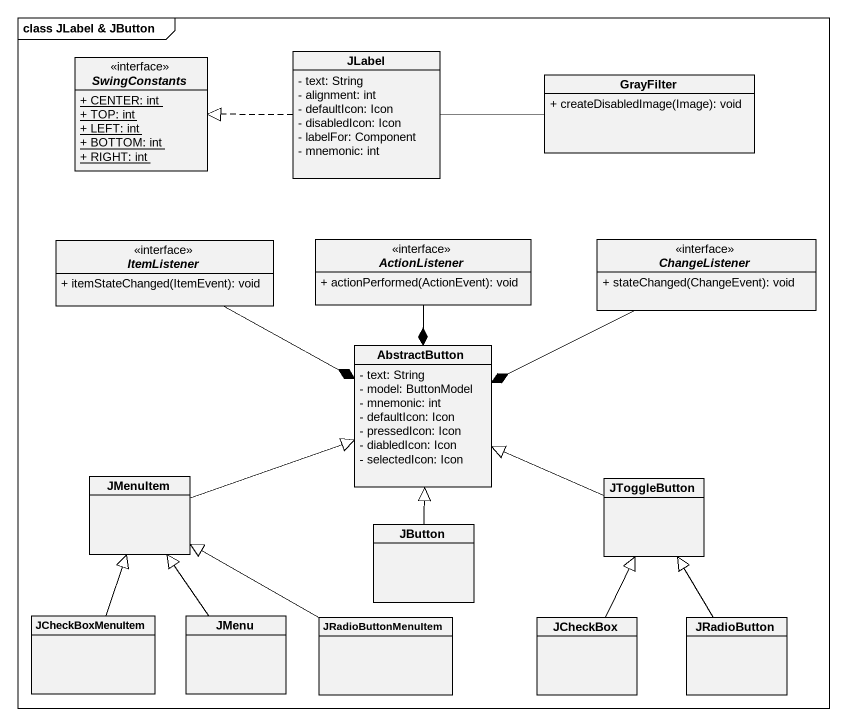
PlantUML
@startuml
mainframe class JLabel & JButton
hide circle
hide empty members
skinparam classAttributeIconSize 0
interface SwingConstants <<interface>> {
  {static} + CENTER: int
  {static} + TOP: int
  {static} + LEFT: int
  {static} + BOTTOM: int
  {static} + RIGHT: int
}
class JLabel {
  - text: String
  - alignment: int
  - defaultIcon: Icon
  - disabledIcon: Icon
  - labelFor: Component
  - mnemonic: int
}
class GrayFilter {
  + createDisabledImage(Image): void
}
interface ItemListener <<interface>> {
  + itemStateChanged(ItemEvent): void
}
interface ActionListener <<interface>> {
  + actionPerformed(ActionEvent): void
}
interface ChangeListener <<interface>> {
  + stateChanged(ChangeEvent): void
}
class AbstractButton {
  - text: String
  - model: ButtonModel
  - mnemonic: int
  - defaultIcon: Icon
  - pressedIcon: Icon
  - diabledIcon: Icon
  - selectedIcon: Icon
}
class JMenuItem
class JToggleButton
class JButton
class JCheckBoxMenuItem
class JMenu
class JRadioButtonMenuItem
class JCheckBox
class JRadioButton
JLabel .left.|> SwingConstants
GrayFilter -left- JLabel
ItemListener -right-* AbstractButton
ActionListener --* AbstractButton
ChangeListener -left-* AbstractButton
JMenuItem -right-|> AbstractButton
JToggleButton -left-|> AbstractButton
JButton -up-|> AbstractButton
JCheckBoxMenuItem -up-|> JMenuItem
JMenu -up-|> JMenuItem
JRadioButtonMenuItem -left-|> JMenuItem
JCheckBox -up-|> JToggleButton
JRadioButton -up-|> JToggleButton
@enduml
